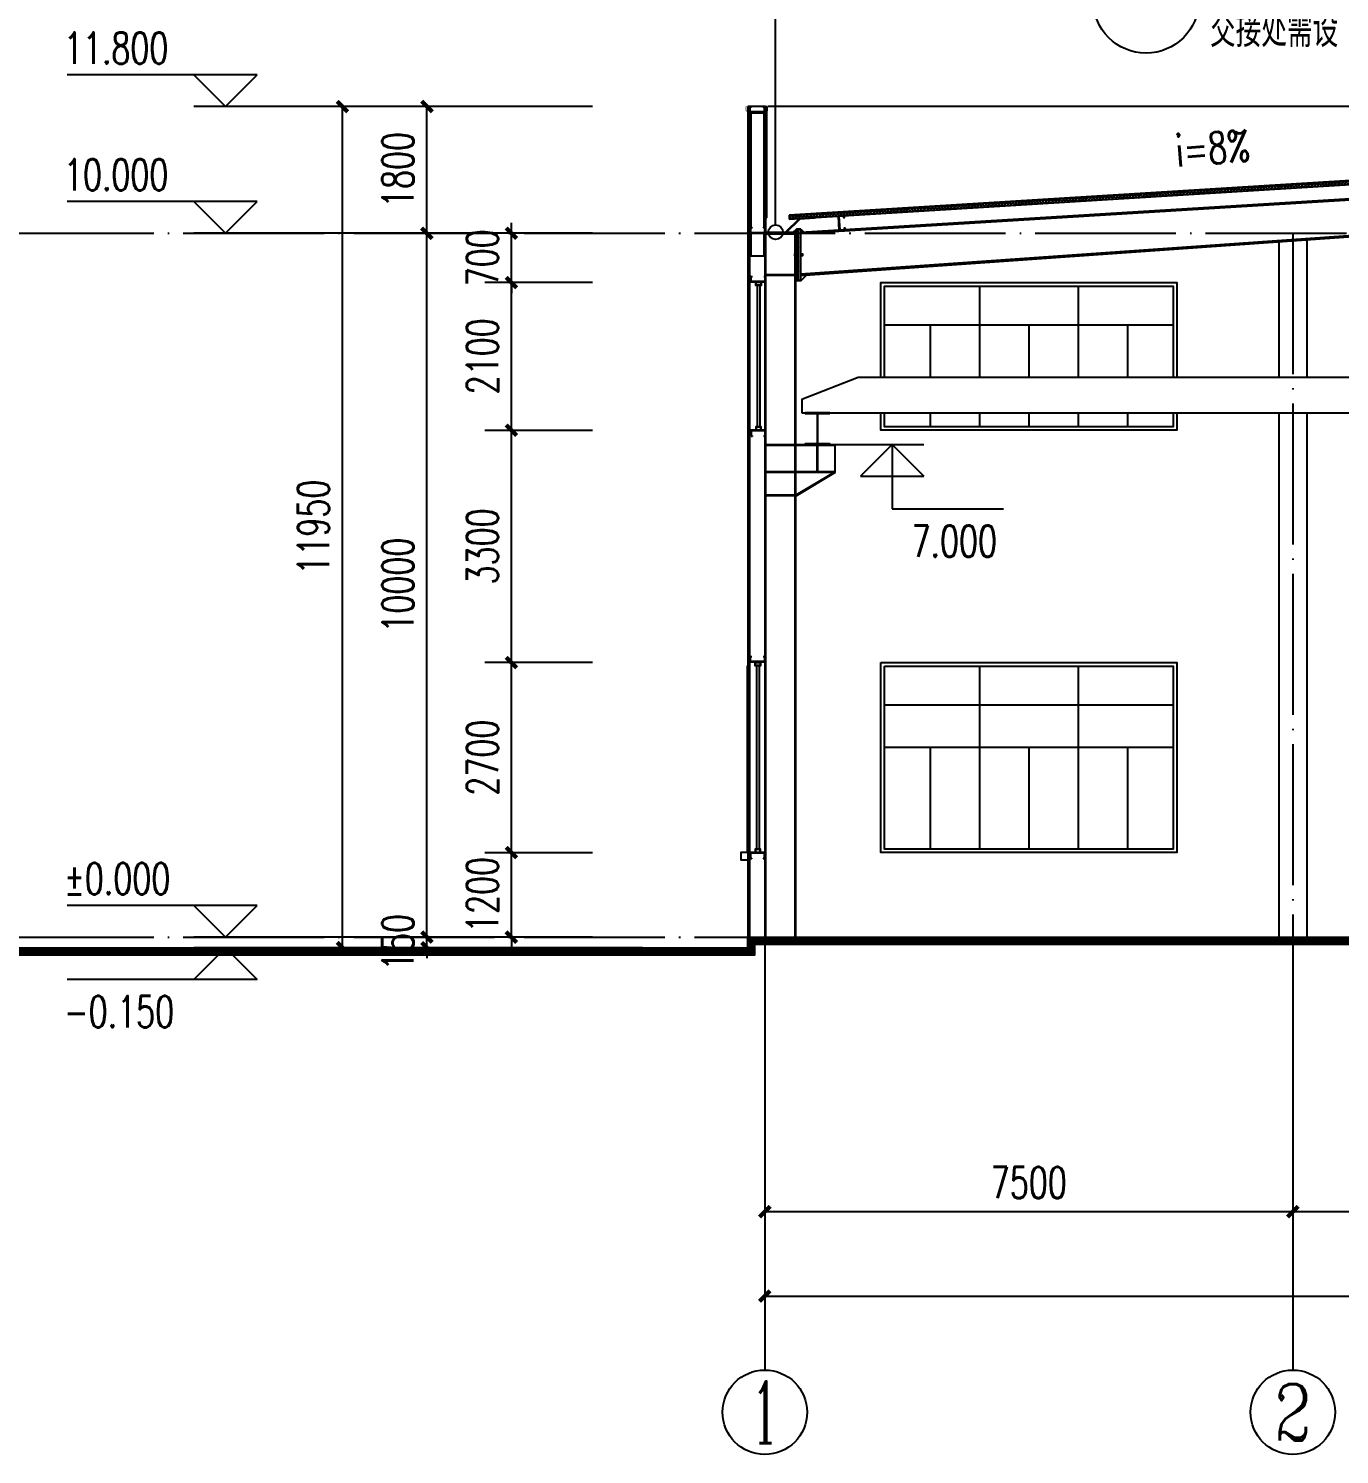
# Model space of a CAD drawing. Extents: x 14591016 to 15383666, y -730593 to -510197.
# Drawn here: x 15276007 to 15294629, y -605935 to -585676 of the extents above; entities that cross this region are included whole.
import ezdxf
from ezdxf.enums import TextEntityAlignment as Align

# ---------------------------------------------------------------- set-up
doc = ezdxf.new("R2010")
doc.units = 0
doc.header["$LTSCALE"] = 1000
doc.header["$MEASUREMENT"] = 0
doc.linetypes.add('DOTE', pattern=[2.42, 2, -0.2, 0.02, -0.2])
for name, color, linetype in [('AXIS', 3, 'Continuous'), ('AXIS_TEXT', 7, 'Continuous'), ('COLUMN', 2, 'Continuous'), ('DIM_IDEN', 3, 'Continuous'), ('DOTE', 1, 'DOTE'), ('PUB_DIM', 3, 'Continuous'), ('PUB_TEXT', 7, 'Continuous'), ('WALL', 9, 'Continuous'), ('WINDOW', 4, 'Continuous'), ('YS', 130, 'Continuous'), ('填充', 251, 'Continuous'), ('梁柱', 3, 'Continuous'), ('窗', 132, 'Continuous'), ('立面线条', 7, 'Continuous')]:
    doc.layers.add(name, color=color, linetype=linetype)
doc.styles.add('_TCH_AXIS', font='COMPLEX', dxfattribs={"bigfont": 'GBCBIG'})
doc.styles.add('_TCH_DIM', font='SIMPLEX', dxfattribs={"bigfont": 'GBCBIG'})
doc.styles.add('_TCH_DIM_T3', font='SIMPLEX', dxfattribs={"width": 0.705882, "bigfont": 'GBCBIG'})
doc.styles.add('_TCH_LABEL', font='COMPLEX', dxfattribs={"bigfont": 'GBCBIG'})
doc.styles.add('COMPLEX', font='COMPLEX')
doc.dimstyles.new('_TCH_ARCH&&150', dxfattribs={"dimtxt": 446.25, "dimasz": 150, "dimexe": 375, "dimexo": 450, "dimgap": 189.375, "dimtad": 1, "dimdec": 0, "dimzin": 0, "dimdsep": 46, "dimtxsty": '_TCH_DIM_T3', "dimblk": 'ARCHTICK', "dimcen": 0.09, "dimclrt": 7, "dimazin": 2, "dimtfac": 1, "dimtdec": 0, "dimtix": 1, "dimtmove": 2, "dimatfit": 3, "dimfxl": 0, "dimtolj": 1, "dimtzin": 0, "dimarcsym": 0})

# ---------------------------------------------------------------- blocks, each defined once
blk = doc.blocks.new('A$C6E6B7AEC')
at = {"layer": 'YS'}
for p, q in [((0, 0), (0, 75)), ((0, 75), (20, 75)), ((2, 2), (2, 72)), ((2, 72), (20, 72)), ((198, 2), (2, 2)), ((20, 72), (20, 75)), ((180, 75), (200, 75)), ((180, 72), (180, 75)), ((180, 72), (198, 72)), ((198, 72), (198, 2)), ((200, 75), (200, 0)), ((200, 0), (0, 0))]:
    blk.add_line(p, q, dxfattribs=at)
blk = doc.blocks.new('A$C25862AEB')
at = {"layer": 'YS'}
for p, q in [((200, 75), (0, 75)), ((0, 75), (0, 0)), ((0, 0), (20, 0)), ((198, 72), (2, 72)), ((2, 72), (2, 2)), ((2, 2), (20, 2)), ((205, 81), (5, 81)), ((5, 81), (5, 75)), ((205, 75), (5, 75)), ((20, 2), (20, 0)), ((180, 2), (198, 2)), ((180, 2), (180, 0)), ((180, 0), (200, 0)), ((198, 2), (198, 72)), ((200, 0), (200, 75))]:
    blk.add_line(p, q, dxfattribs=at)
blk = doc.blocks.new('A$C6EE6551E')
at = {"layer": 'COLUMN'}
blk.add_hatch(color=256, dxfattribs=at).paths.add_polyline_path([(5, 195), (75, 200), (77, 175), (82, 175), (80, 205), (0, 200), (13, 0), (93, 5), (91, 35), (86, 35), (88, 10), (18, 5)])
blk.add_lwpolyline([(93, 5), (13, 0), (0, 200), (80, 205), (82, 175), (77, 175), (75, 200), (5, 195), (18, 5), (88, 10), (86, 35), (91, 35)], close=True, dxfattribs=at)
blk = doc.blocks.new('A$C53AF4E09')
at = {"layer": 'COLUMN'}
blk.add_hatch(color=256, dxfattribs=at).paths.add_polyline_path([(350, 450), (0, 450), (0, 440), (170, 440), (170, 10), (0, 10), (0, 0), (350, 0), (350, 10), (180, 10), (180, 440), (350, 440)])
blk.add_lwpolyline([(0, 440), (0, 450), (350, 450), (350, 440), (180, 440), (180, 10), (350, 10), (350, 0), (0, 0), (0, 10), (170, 10), (170, 440)], close=True, dxfattribs=at)
blk = doc.blocks.new('_ArchTick')
at = {"color": 0, "linetype": 'ByBlock', "const_width": 0.4}
blk.add_lwpolyline([(-0.5, -0.5), (0.5, 0.5)], dxfattribs=at)
blk = doc.blocks.new('*D607')
at = {"layer": 'Defpoints', "color": 0}
for p in [(15281666, -598585), (15284466, -598585), (15284466, -598735)]:
    blk.add_point(p, dxfattribs=at)
at = {"layer": 'PUB_DIM', "color": 0, "lineweight": -2}
for p, q in [((15284016, -598585), (15281291, -598585)), ((15281666, -598585), (15281666, -598435)), ((15281666, -598735), (15281666, -598585)), ((15284016, -598735), (15281291, -598735)), ((15281666, -598735), (15281666, -598885))]:
    blk.add_line(p, q, dxfattribs=at)
at = {"layer": 'PUB_DIM', "color": 0, "lineweight": -2, "xscale": 150, "yscale": 150, "zscale": 150}
for p, rotation in [((15281666, -598585), 270), ((15281666, -598735), 90)]:
    blk.add_blockref('_ArchTick', p, dxfattribs=dict(at, rotation=rotation))
at = {"layer": 'PUB_DIM', "color": 7, "insert": (15281254, -598660), "char_height": 446.2, "attachment_point": 5, "rotation": 90, "style": '_TCH_DIM_T3'}
blk.add_mtext('\\A1;150', dxfattribs=at)
blk = doc.blocks.new('*D608')
at = {"layer": 'Defpoints', "color": 0}
for p in [(15281666, -588585), (15284466, -588585), (15284466, -598585)]:
    blk.add_point(p, dxfattribs=at)
at = {"layer": 'PUB_DIM', "color": 0, "lineweight": -2}
for p, q in [((15284016, -588585), (15281291, -588585)), ((15281666, -598585), (15281666, -588585)), ((15284016, -598585), (15281291, -598585))]:
    blk.add_line(p, q, dxfattribs=at)
at = {"layer": 'PUB_DIM', "color": 0, "lineweight": -2, "xscale": 150, "yscale": 150, "zscale": 150}
for p, rotation in [((15281666, -588585), 90), ((15281666, -598585), 270)]:
    blk.add_blockref('_ArchTick', p, dxfattribs=dict(at, rotation=rotation))
at = {"layer": 'PUB_DIM', "color": 7, "insert": (15281254, -593585), "char_height": 446.2, "attachment_point": 5, "rotation": 90, "style": '_TCH_DIM_T3'}
blk.add_mtext('\\A1;10000', dxfattribs=at)
blk = doc.blocks.new('*D609')
at = {"layer": 'Defpoints', "color": 0}
for p in [(15281666, -586785), (15284466, -586785), (15284466, -588585)]:
    blk.add_point(p, dxfattribs=at)
at = {"layer": 'PUB_DIM', "color": 0, "lineweight": -2}
for p, q in [((15284016, -586785), (15281291, -586785)), ((15281666, -588585), (15281666, -586785)), ((15284016, -588585), (15281291, -588585))]:
    blk.add_line(p, q, dxfattribs=at)
at = {"layer": 'PUB_DIM', "color": 0, "lineweight": -2, "xscale": 150, "yscale": 150, "zscale": 150}
for p, rotation in [((15281666, -586785), 90), ((15281666, -588585), 270)]:
    blk.add_blockref('_ArchTick', p, dxfattribs=dict(at, rotation=rotation))
at = {"layer": 'PUB_DIM', "color": 7, "insert": (15281254, -587685), "char_height": 446.2, "attachment_point": 5, "rotation": 90, "style": '_TCH_DIM_T3'}
blk.add_mtext('\\A1;1800', dxfattribs=at)
blk = doc.blocks.new('*D610')
at = {"layer": 'Defpoints', "color": 0}
for p in [(15280466, -586785), (15284466, -586785), (15284466, -598735)]:
    blk.add_point(p, dxfattribs=at)
at = {"layer": 'PUB_DIM', "color": 0, "lineweight": -2}
for p, q in [((15284016, -586785), (15280091, -586785)), ((15280466, -598735), (15280466, -586785)), ((15284016, -598735), (15280091, -598735))]:
    blk.add_line(p, q, dxfattribs=at)
at = {"layer": 'PUB_DIM', "color": 0, "lineweight": -2, "xscale": 150, "yscale": 150, "zscale": 150}
for p, rotation in [((15280466, -586785), 90), ((15280466, -598735), 270)]:
    blk.add_blockref('_ArchTick', p, dxfattribs=dict(at, rotation=rotation))
at = {"layer": 'PUB_DIM', "color": 7, "insert": (15280054, -592760), "char_height": 446.2, "attachment_point": 5, "rotation": 90, "style": '_TCH_DIM_T3'}
blk.add_mtext('\\A1;11950', dxfattribs=at)
blk = doc.blocks.new('*D623')
at = {"layer": 'Defpoints', "color": 0}
for p in [(15282866, -597385), (15284466, -597385), (15284466, -598585)]:
    blk.add_point(p, dxfattribs=at)
at = {"layer": 'PUB_DIM', "color": 0, "lineweight": -2}
for p, q in [((15284016, -597385), (15282491, -597385)), ((15282866, -597385), (15282866, -597235)), ((15282866, -598585), (15282866, -597385)), ((15284016, -598585), (15282491, -598585)), ((15282866, -598585), (15282866, -598735))]:
    blk.add_line(p, q, dxfattribs=at)
at = {"layer": 'PUB_DIM', "color": 0, "lineweight": -2, "xscale": 150, "yscale": 150, "zscale": 150}
for p, rotation in [((15282866, -597385), 270), ((15282866, -598585), 90)]:
    blk.add_blockref('_ArchTick', p, dxfattribs=dict(at, rotation=rotation))
at = {"layer": 'PUB_DIM', "color": 7, "insert": (15282454, -597985), "char_height": 446.2, "attachment_point": 5, "rotation": 90, "style": '_TCH_DIM_T3'}
blk.add_mtext('\\A1;1200', dxfattribs=at)
blk = doc.blocks.new('*D624')
at = {"layer": 'Defpoints', "color": 0}
for p in [(15282866, -594685), (15284466, -594685), (15284466, -597385)]:
    blk.add_point(p, dxfattribs=at)
at = {"layer": 'PUB_DIM', "color": 0, "lineweight": -2}
for p, q in [((15284016, -594685), (15282491, -594685)), ((15282866, -597385), (15282866, -594685)), ((15284016, -597385), (15282491, -597385))]:
    blk.add_line(p, q, dxfattribs=at)
at = {"layer": 'PUB_DIM', "color": 0, "lineweight": -2, "xscale": 150, "yscale": 150, "zscale": 150}
for p, rotation in [((15282866, -594685), 90), ((15282866, -597385), 270)]:
    blk.add_blockref('_ArchTick', p, dxfattribs=dict(at, rotation=rotation))
at = {"layer": 'PUB_DIM', "color": 7, "insert": (15282454, -596035), "char_height": 446.2, "attachment_point": 5, "rotation": 90, "style": '_TCH_DIM_T3'}
blk.add_mtext('\\A1;2700', dxfattribs=at)
blk = doc.blocks.new('*D625')
at = {"layer": 'Defpoints', "color": 0}
for p in [(15282866, -591385), (15284466, -591385), (15284466, -594685)]:
    blk.add_point(p, dxfattribs=at)
at = {"layer": 'PUB_DIM', "color": 0, "lineweight": -2}
for p, q in [((15284016, -591385), (15282491, -591385)), ((15282866, -594685), (15282866, -591385)), ((15284016, -594685), (15282491, -594685))]:
    blk.add_line(p, q, dxfattribs=at)
at = {"layer": 'PUB_DIM', "color": 0, "lineweight": -2, "xscale": 150, "yscale": 150, "zscale": 150}
for p, rotation in [((15282866, -591385), 90), ((15282866, -594685), 270)]:
    blk.add_blockref('_ArchTick', p, dxfattribs=dict(at, rotation=rotation))
at = {"layer": 'PUB_DIM', "color": 7, "insert": (15282454, -593035), "char_height": 446.2, "attachment_point": 5, "rotation": 90, "style": '_TCH_DIM_T3'}
blk.add_mtext('\\A1;3300', dxfattribs=at)
blk = doc.blocks.new('*D626')
at = {"layer": 'Defpoints', "color": 0}
for p in [(15282866, -589285), (15284466, -589285), (15284466, -591385)]:
    blk.add_point(p, dxfattribs=at)
at = {"layer": 'PUB_DIM', "color": 0, "lineweight": -2}
for p, q in [((15284016, -589285), (15282491, -589285)), ((15282866, -591385), (15282866, -589285)), ((15284016, -591385), (15282491, -591385))]:
    blk.add_line(p, q, dxfattribs=at)
at = {"layer": 'PUB_DIM', "color": 0, "lineweight": -2, "xscale": 150, "yscale": 150, "zscale": 150}
for p, rotation in [((15282866, -589285), 90), ((15282866, -591385), 270)]:
    blk.add_blockref('_ArchTick', p, dxfattribs=dict(at, rotation=rotation))
at = {"layer": 'PUB_DIM', "color": 7, "insert": (15282454, -590335), "char_height": 446.2, "attachment_point": 5, "rotation": 90, "style": '_TCH_DIM_T3'}
blk.add_mtext('\\A1;2100', dxfattribs=at)
blk = doc.blocks.new('*D627')
at = {"layer": 'Defpoints', "color": 0}
for p in [(15282866, -588585), (15284466, -588585), (15284466, -589285)]:
    blk.add_point(p, dxfattribs=at)
at = {"layer": 'PUB_DIM', "color": 0, "lineweight": -2}
for p, q in [((15282866, -588585), (15282866, -588435)), ((15284016, -588585), (15282491, -588585)), ((15282866, -589285), (15282866, -588585)), ((15284016, -589285), (15282491, -589285)), ((15282866, -589285), (15282866, -589435))]:
    blk.add_line(p, q, dxfattribs=at)
at = {"layer": 'PUB_DIM', "color": 0, "lineweight": -2, "xscale": 150, "yscale": 150, "zscale": 150}
for p, rotation in [((15282866, -588585), 270), ((15282866, -589285), 90)]:
    blk.add_blockref('_ArchTick', p, dxfattribs=dict(at, rotation=rotation))
at = {"layer": 'PUB_DIM', "color": 7, "insert": (15282454, -588935), "char_height": 446.2, "attachment_point": 5, "rotation": 90, "style": '_TCH_DIM_T3'}
blk.add_mtext('\\A1;700', dxfattribs=at)
blk = doc.blocks.new('_AXISO')
blk.add_circle((0, 0), 0.5)
at = {"layer": 'AXIS_TEXT', "style": 'COMPLEX', "width": 1.041667}
blk.add_attdef('A', text='', height=0.56, dxfattribs=at).set_placement((-0.25, -0.28), (0.25, -0.28), align=Align.FIT)
blk = doc.blocks.new('*D633')
at = {"layer": 'AXIS', "color": 0, "lineweight": -2}
for p, q in [((15286466, -599185), (15286466, -604060)), ((15346466, -599185), (15346466, -604060)), ((15286466, -603685), (15346466, -603685))]:
    blk.add_line(p, q, dxfattribs=at)
at = {"layer": 'Defpoints', "color": 0}
for p in [(15286466, -598735), (15346466, -598735), (15346466, -603685)]:
    blk.add_point(p, dxfattribs=at)
at = {"layer": 'AXIS', "color": 0, "lineweight": -2, "xscale": 150, "yscale": 150, "zscale": 150, "rotation": 180}
blk.add_blockref('_ArchTick', (15286466, -603685), dxfattribs=at)
at = {"layer": 'AXIS', "color": 0, "lineweight": -2, "xscale": 150, "yscale": 150, "zscale": 150}
blk.add_blockref('_ArchTick', (15346466, -603685), dxfattribs=at)
at = {"layer": 'AXIS', "color": 7, "insert": (15316466, -603272), "char_height": 446.2, "attachment_point": 5, "style": '_TCH_DIM_T3'}
blk.add_mtext('\\A1;60000', dxfattribs=at)
blk = doc.blocks.new('*D634')
at = {"layer": 'AXIS', "color": 0, "lineweight": -2}
for p, q in [((15286466, -599185), (15286466, -602860)), ((15293966, -599185), (15293966, -602860)), ((15286466, -602485), (15293966, -602485))]:
    blk.add_line(p, q, dxfattribs=at)
at = {"layer": 'Defpoints', "color": 0}
for p in [(15286466, -598735), (15293966, -598735), (15293966, -602485)]:
    blk.add_point(p, dxfattribs=at)
at = {"layer": 'AXIS', "color": 0, "lineweight": -2, "xscale": 150, "yscale": 150, "zscale": 150, "rotation": 180}
blk.add_blockref('_ArchTick', (15286466, -602485), dxfattribs=at)
at = {"layer": 'AXIS', "color": 0, "lineweight": -2, "xscale": 150, "yscale": 150, "zscale": 150}
blk.add_blockref('_ArchTick', (15293966, -602485), dxfattribs=at)
at = {"layer": 'AXIS', "color": 7, "insert": (15290216, -602072), "char_height": 446.2, "attachment_point": 5, "style": '_TCH_DIM_T3'}
blk.add_mtext('\\A1;7500', dxfattribs=at)
blk = doc.blocks.new('*D635')
at = {"layer": 'AXIS', "color": 0, "lineweight": -2}
for p, q in [((15293966, -599185), (15293966, -602860)), ((15301466, -599185), (15301466, -602860)), ((15293966, -602485), (15301466, -602485))]:
    blk.add_line(p, q, dxfattribs=at)
at = {"layer": 'Defpoints', "color": 0}
for p in [(15293966, -598735), (15301466, -598735), (15301466, -602485)]:
    blk.add_point(p, dxfattribs=at)
at = {"layer": 'AXIS', "color": 0, "lineweight": -2, "xscale": 150, "yscale": 150, "zscale": 150, "rotation": 180}
blk.add_blockref('_ArchTick', (15293966, -602485), dxfattribs=at)
at = {"layer": 'AXIS', "color": 0, "lineweight": -2, "xscale": 150, "yscale": 150, "zscale": 150}
blk.add_blockref('_ArchTick', (15301466, -602485), dxfattribs=at)
at = {"layer": 'AXIS', "color": 7, "insert": (15297716, -602072), "char_height": 446.2, "attachment_point": 5, "style": '_TCH_DIM_T3'}
blk.add_mtext('\\A1;7500', dxfattribs=at)

msp = doc.modelspace()

# ---------------------------------------------------------------- hatches: boundary and pattern name
at = {"layer": '填充', "ltscale": 0.5}
h = msp.add_hatch(dxfattribs=at)
h.set_pattern_fill('ANSI37', color=256, scale=20, style=0)
h.set_pattern_definition([(45, (135493.567, -342094.956), (-22.4506403, 22.4506403), []), (135, (135493.567, -342094.956), (-22.4506403, -22.4506403), [])])
h.paths.add_polyline_path([(15299345.9, -587562.6), (15286810.7, -588336.5), (15286810.7, -588386.7), (15286958.1, -588377.6), (15286960.6, -588375.1), (15287165.8, -588359.1), (15287165.8, -588364.8), (15287512.4, -588343.4), (15287512.3, -588341.1), (15287592.1, -588336.2), (15299345.9, -587612.7)])
h.paths.add_polyline_path([(15303585.9, -587564.4), (15303585.9, -587614.5), (15316121.6, -588386.7), (15316121.6, -588336.5)])
h.paths.add_polyline_path([(15329345.9, -587612.7), (15329345.9, -587562.6), (15316810.7, -588336.5), (15316810.7, -588386.7)])
h.paths.add_polyline_path([(15333585.9, -587562.6), (15333585.9, -587612.7), (15345766.5, -588364.8), (15345766.5, -588359.1), (15345971.7, -588375.1), (15345974.2, -588377.6), (15346121.6, -588386.7), (15346121.6, -588336.5)])
at = {"layer": '立面线条'}
msp.add_hatch(color=256, dxfattribs=at).paths.add_polyline_path([(15286762, -588570.8), (15286960.6, -588375.1), (15287165.8, -588359.1), (15287165.8, -588369.1), (15286964.9, -588384.9), (15286766.1, -588580.8), (15286467.1, -588580.8), (15286467.1, -588280.8), (15286477.1, -588280.8), (15286477.1, -588570.8)])

# ---------------------------------------------------------------- linework, layer by layer
for p, q in [((15299346, -587552.5), (15286810.7, -588326.5)), ((15299346, -587562.6), (15286810.7, -588336.5)), ((15286810.7, -588386.7), (15299346, -587612.7)), ((15286810.7, -588326.5), (15286810.7, -588386.7)), ((15286810.7, -588336.5), (15286810.7, -588386.7)), ((15293766.1, -588709.5), (15293766.1, -590634.8)), ((15294166.1, -588681.3), (15294166.1, -590634.8)), ((15286226.1, -589330.4), (15286226.1, -591384.8)), ((15293766.1, -591134.8), (15293766.1, -598584.8)), ((15294166.1, -591134.8), (15294166.1, -598584.8)), ((15286216.1, -594730.4), (15286216.1, -597384.8))]:
    msp.add_line(p, q)
for points in [[(15299345.9, -586784.8), (15286508.4, -586784.8)], [(15286916.1, -588882.8), (15286886.1, -588882.8), (15286886.1, -588902.8), (15286916.1, -588902.8)], [(15286976.1, -588902.8), (15287006.1, -588902.8), (15287006.1, -588882.8), (15286976.1, -588882.8)], [(15286223.7, -597384.8), (15286123.7, -597384.8), (15286123.7, -597484.8), (15286223.7, -597484.8)], [(15261266.1, -598734.8), (15286226.1, -598734.8), (15286226.1, -598584.8), (15316466.1, -598584.8)], [(15261266.1, -598834.8), (15286326.1, -598834.8), (15286326.1, -598684.8), (15316466.1, -598684.8)]]:
    msp.add_lwpolyline(points)
for points, const_width in [([(15286901.1, -588549.8), (15286991.1, -588549.8)], 5), ([(15286901.1, -588650.6), (15286991.1, -588650.6)], 5), ([(15286901.1, -588792.3), (15286991.1, -588792.3)], 5), ([(15286901.1, -588993.2), (15286991.1, -588993.2)], 5), ([(15286901.1, -589134.9), (15286991.1, -589134.9)], 5), ([(15286901.1, -589235.8), (15286991.1, -589235.8)], 5), ([(15261266.1, -598784.8), (15286276.1, -598784.8), (15286276.1, -598634.8), (15316466.1, -598634.8)], 100)]:
    msp.add_lwpolyline(points, dxfattribs=dict(const_width=const_width))
at = {"color": 7, "ltscale": 5}
msp.add_lwpolyline([(15286991.1, -591134.8), (15315941.1, -591134.8), (15315941.1, -590944.8), (15315141.1, -590634.8), (15287791.1, -590634.8), (15286991.1, -590944.8)], close=True, dxfattribs=at)
at = {"layer": 'AXIS'}
for p, q in [((15286466.1, -598734.8), (15286466.1, -604734.8)), ((15293966.1, -598734.8), (15293966.1, -604734.8))]:
    msp.add_line(p, q, dxfattribs=at)
at = {"layer": 'COLUMN'}
msp.add_lwpolyline([(15286762, -588570.8), (15286960.6, -588375.1), (15287165.8, -588359.1), (15287165.8, -588369.1), (15286964.9, -588384.9), (15286766.1, -588580.8), (15286467.1, -588580.8), (15286467.1, -588280.8), (15286467.1, -588280.8), (15286477.1, -588280.8), (15286477.1, -588570.8)], close=True, dxfattribs=at)
at = {"layer": 'DIM_IDEN'}
msp.add_line((15286619.6, -588466.9), (15286619.6, -584650.5), dxfattribs=at)
msp.add_circle((15286619.6, -588570.8), 103.8, dxfattribs=at)
at = {"layer": 'DOTE'}
for p, q in [((15261266.1, -588584.8), (15371666.1, -588584.8)), ((15286466.1, -588584.8), (15286466.1, -598734.8)), ((15293966.1, -588584.8), (15293966.1, -598734.8)), ((15261266.1, -598584.8), (15371666.1, -598584.8))]:
    msp.add_line(p, q, dxfattribs=at)
at = {"layer": 'PUB_DIM'}
for p, q in [((15279254.9, -586334.8), (15276554.9, -586334.8)), ((15278804.9, -586784.8), (15278354.9, -586334.8)), ((15278804.9, -586784.8), (15279254.9, -586334.8)), ((15281666.1, -586784.8), (15278354.9, -586784.8)), ((15279254.9, -588134.8), (15276554.9, -588134.8)), ((15278804.9, -588584.8), (15278354.9, -588134.8)), ((15278804.9, -588584.8), (15279254.9, -588134.8)), ((15281666.1, -588584.8), (15278354.9, -588584.8)), ((15287247.8, -591584.8), (15288722.8, -591584.8)), ((15288272.8, -591584.8), (15287822.8, -592034.8)), ((15288272.8, -591584.8), (15288722.8, -592034.8)), ((15288272.8, -591584.8), (15288272.8, -592500.5)), ((15287822.8, -592034.8), (15288722.8, -592034.8)), ((15288272.8, -592500.5), (15289855.1, -592500.5)), ((15279254.9, -598134.8), (15276554.9, -598134.8)), ((15278804.9, -598584.8), (15278354.9, -598134.8)), ((15278804.9, -598584.8), (15279254.9, -598134.8)), ((15281666.1, -598584.8), (15278354.9, -598584.8)), ((15278804.9, -598734.8), (15278354.9, -599184.8)), ((15281666.1, -598734.8), (15278354.9, -598734.8)), ((15278804.9, -598734.8), (15279254.9, -599184.8)), ((15279254.9, -599184.8), (15276554.9, -599184.8))]:
    msp.add_line(p, q, dxfattribs=at)
msp.add_lwpolyline([(15294118.3, -587655.4, 0, 0, 0), (15292074.7, -587816.4, 120, 0, 0), (15291626.1, -587851.8, 0, 0, 0)], format="xyseb", dxfattribs=at)
msp.add_circle((15291881.3, -585276), 750, dxfattribs=at)
at = {"layer": 'WALL'}
for p, q in [((15286476.1, -586784.8), (15286226.1, -586784.8)), ((15284726.1, -598734.8), (15283674.9, -598734.8))]:
    msp.add_line(p, q, dxfattribs=at)
at = {"layer": 'WALL', "color": 7}
for p, q in [((15286226.1, -586784.8), (15286226.1, -598584.8)), ((15286246.1, -586784.8), (15286246.1, -598584.8))]:
    msp.add_line(p, q, dxfattribs=at)
at = {"layer": 'WALL', "color": 3}
for p, q in [((15286466.1, -586784.8), (15286466.1, -598584.8)), ((15286476.1, -586784.8), (15286476.1, -598584.8))]:
    msp.add_line(p, q, dxfattribs=at)
at = {"layer": 'WINDOW', "color": 250}
for p, q in [((15289516.1, -589334.8), (15289516.1, -590634.8)), ((15290916.1, -589334.8), (15290916.1, -590634.8)), ((15288166.1, -589884.8), (15292266.1, -589884.8)), ((15288816.1, -589884.8), (15288816.1, -590634.8)), ((15290216.1, -589884.8), (15290216.1, -590634.8)), ((15291616.1, -589884.8), (15291616.1, -590634.8)), ((15288816.1, -591134.8), (15288816.1, -591334.8)), ((15289516.1, -591134.8), (15289516.1, -591334.8)), ((15290216.1, -591134.8), (15290216.1, -591334.8)), ((15290916.1, -591134.8), (15290916.1, -591334.8)), ((15291616.1, -591134.8), (15291616.1, -591334.8)), ((15289516.1, -594734.8), (15289516.1, -597334.8)), ((15290916.1, -594734.8), (15290916.1, -597334.8)), ((15288166.1, -595284.8), (15292266.1, -595284.8)), ((15288166.1, -595884.8), (15292266.1, -595884.8)), ((15288816.1, -595884.8), (15288816.1, -597334.8)), ((15290216.1, -595884.8), (15290216.1, -597334.8)), ((15291616.1, -595884.8), (15291616.1, -597334.8))]:
    msp.add_line(p, q, dxfattribs=at)
for points in [[(15288116.1, -590634.8), (15288116.1, -589284.8), (15292316.1, -589284.8), (15292316.1, -590634.8)], [(15288166.1, -590634.8), (15288166.1, -589334.8), (15292266.1, -589334.8), (15292266.1, -590634.8)], [(15292316.1, -591134.8), (15292316.1, -591384.8), (15288116.1, -591384.8), (15288116.1, -591134.8)], [(15292266.1, -591134.8), (15292266.1, -591334.8), (15288166.1, -591334.8), (15288166.1, -591134.8)]]:
    msp.add_lwpolyline(points, dxfattribs=at)
for points in [[(15288116.1, -594684.8), (15292316.1, -594684.8), (15292316.1, -597384.8), (15288116.1, -597384.8)], [(15288166.1, -594734.8), (15292266.1, -594734.8), (15292266.1, -597334.8), (15288166.1, -597334.8)]]:
    msp.add_lwpolyline(points, close=True, dxfattribs=at)
at = {"layer": 'YS', "const_width": 8}
for points in [[(15286483.9, -586865.4), (15286508.4, -586845.3), (15286508.4, -586784.8), (15286200.1, -586784.8), (15286200.1, -586845.3), (15286224.6, -586865.4)], [(15286265, -589178.8), (15286265, -589284.8), (15286226.1, -589284.8), (15286226.1, -589330.4), (15286257.6, -589314.3)], [(15286466.8, -591324.1), (15286466.8, -591384.8), (15286226.1, -591384.8), (15286226.1, -591467), (15286250.6, -591493.5)], [(15286255, -594578.8), (15286255, -594684.8), (15286216.1, -594684.8), (15286216.1, -594730.4), (15286247.6, -594714.3)], [(15286456.8, -597324.1), (15286456.8, -597384.8), (15286216.1, -597384.8), (15286216.1, -597467), (15286240.6, -597493.5)]]:
    msp.add_lwpolyline(points, dxfattribs=at)
at = {"layer": '梁柱'}
for p, q in [((15286246.1, -586865.8), (15286466.1, -586865.8)), ((15286266.1, -588904.8), (15286266.1, -586865.8)), ((15286274.1, -588503.8), (15286274.1, -586865.8)), ((15286274.1, -586875.8), (15286458.1, -586875.8)), ((15286458.1, -588503.8), (15286458.1, -586865.8)), ((15301426.2, -587685.5), (15286976.1, -588574.4)), ((15301426.2, -587705.6), (15286977.7, -588594.4)), ((15300915, -588185.6), (15286976.1, -589168)), ((15300916.2, -588205.5), (15286976.1, -589188)), ((15286266.1, -588584.8), (15286466.1, -588584.8)), ((15286274.1, -588904.8), (15286274.1, -588584.8)), ((15286458.1, -588904.8), (15286458.1, -588584.8)), ((15286916.1, -588574.8), (15286476.1, -588574.8)), ((15286476.1, -588584.8), (15286916.1, -588584.8)), ((15286476.1, -588594.8), (15286916.1, -588594.8)), ((15286916.1, -588584.8), (15286486.1, -588584.8)), ((15286916.1, -588524.8), (15286866.1, -588574.8)), ((15286896.1, -598584.8), (15286896.1, -588594.8)), ((15286906.1, -598584.8), (15286906.1, -588594.8)), ((15286916.1, -589260.8), (15286916.1, -588524.8)), ((15286976.1, -588524.8), (15286916.1, -588524.8)), ((15286946.1, -589260.8), (15286946.1, -588524.8)), ((15286976.1, -589260.8), (15286976.1, -588524.8)), ((15286976.1, -588524.8), (15287022.3, -588570.9)), ((15286266.1, -588904.8), (15286466.1, -588904.8)), ((15286906.1, -589174.8), (15286476.1, -589174.8)), ((15286906.1, -589184.8), (15286476.1, -589184.8)), ((15286976.1, -589260.8), (15286916.1, -589260.8)), ((15286976.1, -589260.8), (15287056.1, -589180.8)), ((15286476.1, -591584.8), (15286896.1, -591584.8)), ((15286476.1, -591594.8), (15286896.1, -591594.8)), ((15286906.1, -591584.8), (15287466.1, -591584.8)), ((15286906.1, -591594.8), (15287466.1, -591594.8)), ((15287211.1, -591974.8), (15287211.1, -591594.8)), ((15287221.1, -591974.8), (15287221.1, -591594.8)), ((15287466.1, -591984.8), (15287466.1, -591584.8)), ((15286896.1, -591974.8), (15286476.1, -591974.8)), ((15286896.1, -591984.8), (15286476.1, -591984.8)), ((15287466.1, -591974.8), (15286906.1, -591974.8)), ((15287466.1, -591984.8), (15286906.1, -592319.6)), ((15287466.1, -591984.8), (15286906.1, -591984.8)), ((15287450.4, -591984.8), (15286906.1, -592306.7)), ((15286896.1, -592306.7), (15286476.1, -592306.7)), ((15286896.1, -592316.7), (15286476.1, -592316.7))]:
    msp.add_line(p, q, dxfattribs=at)
at = {"layer": '窗'}
for p, q in [((15286486.1, -589277.7), (15286236.1, -589277.7)), ((15286356.8, -589328.4), (15286356.8, -591334.5)), ((15286396.8, -589328.4), (15286396.8, -591334.5)), ((15286476.1, -591384.8), (15286226.1, -591384.8)), ((15286476.1, -594677.7), (15286226.1, -594677.7)), ((15286346.1, -594728.4), (15286346.1, -597334.5)), ((15286386.1, -594728.4), (15286386.1, -597334.5))]:
    msp.add_line(p, q, dxfattribs=at)
at = {"layer": '窗', "color": 6}
for points in [[(15286339.5, -589278.1), (15286414.2, -589278.1), (15286414.2, -589328.4), (15286339.5, -589328.4)], [(15286343.2, -589281.9), (15286410.4, -589281.9), (15286410.4, -589324.6), (15286343.2, -589324.6)], [(15286339.5, -591384.8), (15286414.2, -591384.8), (15286414.2, -591334.5), (15286339.5, -591334.5)], [(15286343.2, -591381), (15286410.4, -591381), (15286410.4, -591338.3), (15286343.2, -591338.3)], [(15286329.5, -594678.1), (15286404.2, -594678.1), (15286404.2, -594728.4), (15286329.5, -594728.4)], [(15286333.2, -594681.9), (15286400.4, -594681.9), (15286400.4, -594724.6), (15286333.2, -594724.6)], [(15286329.5, -597384.8), (15286404.2, -597384.8), (15286404.2, -597334.5), (15286329.5, -597334.5)], [(15286333.2, -597381), (15286400.4, -597381), (15286400.4, -597338.3), (15286333.2, -597338.3)]]:
    msp.add_lwpolyline(points, close=True, dxfattribs=at)
at = {"layer": '立面线条'}
for p, q in [((15286476.1, -586784.8), (15286496.1, -586784.8)), ((15286496.1, -588364.8), (15286496.1, -586784.8)), ((15286476.1, -588364.8), (15286496.1, -588364.8))]:
    msp.add_line(p, q, dxfattribs=at)

# ---------------------------------------------------------------- block references
for name, p in [('A$C6E6B7AEC', (15286258.1, -586859.8)), ('A$C6E6B7AEC', (15286266.1, -588578.8)), ('A$C25862AEB', (15286271.8, -591465.8)), ('A$C25862AEB', (15286261.8, -597465.8))]:
    msp.add_blockref(name, p)
at = {"xscale": -1, "rotation": 180}
for p in [(15286271.8, -589197.1), (15286261.8, -594597.1)]:
    msp.add_blockref('A$C25862AEB', p, dxfattribs=at)
at = {"layer": 'AXIS'}
ref = msp.add_blockref('_AXISO', (15286466.1, -605334.8), dxfattribs=dict(at, xscale=1200, yscale=1200, zscale=1200))
ref.add_attrib('A', '1', dxfattribs={"layer": 'AXIS_TEXT', "ltscale": 0.5, "height": 882.4, "style": '_TCH_AXIS'}).set_placement((15286277.1, -605776), (15286655.2, -605776), align=Align.FIT)
ref = msp.add_blockref('_AXISO', (15293966.1, -605334.8), dxfattribs=dict(at, xscale=1200, yscale=1200, zscale=1200))
ref.add_attrib('A', '2', dxfattribs={"layer": 'AXIS_TEXT', "ltscale": 0.5, "height": 798.8, "style": '_TCH_AXIS'}).set_placement((15293699.9, -605734.1), (15294232.4, -605734.1), align=Align.FIT)
at = {"layer": 'COLUMN', "extrusion": (0, 0, -1), "xscale": -1, "zscale": -1, "rotation": 0.2938829660398845}
msp.add_blockref('A$C6EE6551E', (-15287511.2, -588540.6), dxfattribs=at)
at = {"layer": 'COLUMN', "xscale": -1}
msp.add_blockref('A$C53AF4E09', (15287391.1, -591584.8), dxfattribs=at)

# ---------------------------------------------------------------- texts
at = {"layer": 'PUB_TEXT', "style": '_TCH_LABEL'}
msp.add_text('交接处需设', height=506.38, dxfattribs=at).set_placement((15292788.8, -585939.9))
at = {"layer": 'PUB_TEXT', "style": '_TCH_DIM', "width": 0.705882}
for s, p in [('11.800', (15276509.9, -586177.3)), ('10.000', (15276509.9, -587977.3)), ('7.000', (15288550.1, -593183)), ('%%P0.000', (15276509.9, -597977.3)), ('-0.150', (15276509.9, -599867.3))]:
    msp.add_text(s, height=446.25, dxfattribs=at).set_placement(p)
msp.add_text('i=8%', height=446.25, rotation=4.50496, dxfattribs=at).set_placement((15292321.5, -587639.1))

# ---------------------------------------------------------------- dimensions: what is measured, and where the dimension line sits
at = {"layer": 'AXIS'}
for p1, p2, distance, text, picture, middle in [((15286466.1, -598734.8), (15346466.1, -598734.8), -4950, '60000', '*D633', (15316466.1, -603272.3)), ((15286466.1, -598734.8), (15293966.1, -598734.8), -3750, '7500', '*D634', (15290216.1, -602072.3)), ((15293966.1, -598734.8), (15301466.1, -598734.8), -3750, '7500', '*D635', (15297716.1, -602072.3))]:
    dim = msp.add_aligned_dim(p1=p1, p2=p2, distance=distance, text=text, dimstyle='_TCH_ARCH&&150', dxfattribs=at)
    dim.commit()
    dim.dimension.update_dxf_attribs({"geometry": picture, "text_midpoint": middle})
at = {"layer": 'PUB_DIM'}
for p1, p2, distance, text, picture, middle in [((15284466.1, -598734.8), (15284466.1, -586784.8), 4000, '11950', '*D610', (15280053.6, -592759.8)), ((15284466.1, -588584.8), (15284466.1, -586784.8), 2800, '1800', '*D609', (15281253.6, -587684.8)), ((15284466.1, -598584.8), (15284466.1, -588584.8), 2800, '10000', '*D608', (15281253.6, -593584.8)), ((15284466.1, -589284.8), (15284466.1, -588584.8), 1600, '700', '*D627', (15282453.6, -588934.8)), ((15284466.1, -591384.8), (15284466.1, -589284.8), 1600, '2100', '*D626', (15282453.6, -590334.8)), ((15284466.1, -594684.8), (15284466.1, -591384.8), 1600, '3300', '*D625', (15282453.6, -593034.8)), ((15284466.1, -597384.8), (15284466.1, -594684.8), 1600, '2700', '*D624', (15282453.6, -596034.8)), ((15284466.1, -598584.8), (15284466.1, -597384.8), 1600, '1200', '*D623', (15282453.6, -597984.8)), ((15284466.1, -598734.8), (15284466.1, -598584.8), 2800, '150', '*D607', (15281253.6, -598659.8))]:
    dim = msp.add_aligned_dim(p1=p1, p2=p2, distance=distance, text=text, dimstyle='_TCH_ARCH&&150', dxfattribs=at)
    dim.commit()
    dim.dimension.update_dxf_attribs({"geometry": picture, "text_midpoint": middle})

doc.saveas('drawing.dxf')
